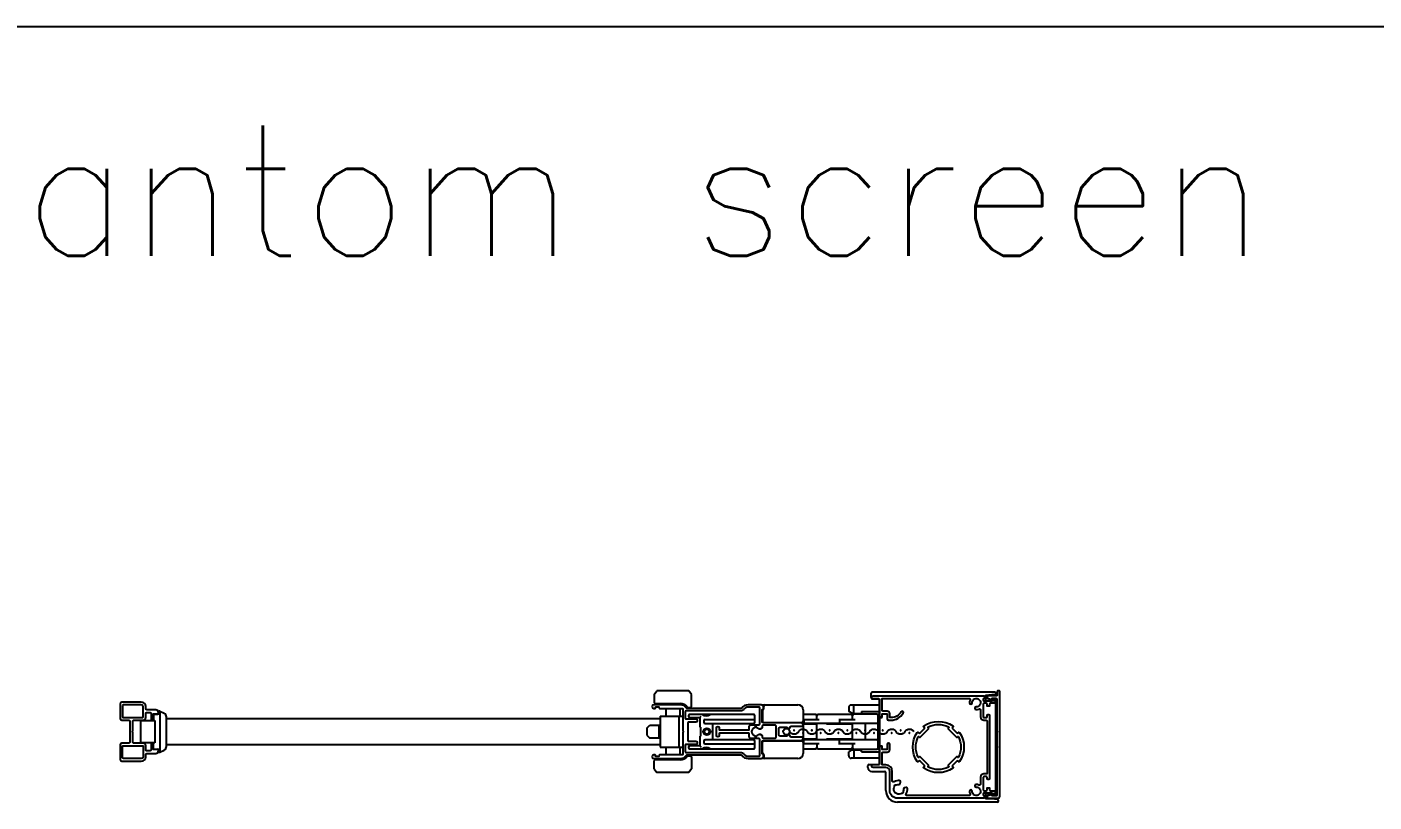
# Model space of a CAD drawing. Header units: inches. Extents: x 1985 to 11287, y 379 to 4336.
# Drawn here: x 7594.97 to 7615.68, y 3456.79 to 3468.71 of the extents above; entities that cross this region are included whole.
import ezdxf

# ---------------------------------------------------------------- set-up
doc = ezdxf.new("R2010")
doc.units = ezdxf.units.IN
doc.header["$MEASUREMENT"] = 0
doc.layers.get('0').update_dxf_attribs({"linetype": 'CONTINUOUS'})
for name, color, linetype in [('detail 99', 30, 'CONTINUOUS'), ('screen 99', 4, 'CONTINUOUS'), ('separation 99', 3, 'CONTINUOUS')]:
    doc.layers.add(name, color=color, linetype=linetype)
doc.styles.get("Standard").update_dxf_attribs({"font": 'txt.shx', "width": 0.8})

# ---------------------------------------------------------------- blocks, each defined once
blk = doc.blocks.new('_Screen01')
for centre in [(5.2, 0.5), (1.73, -0.5)]:
    blk.add_circle(centre, 0.1)
for centre, start, end in [((1.73, -1), 30, 150), ((5.2, 1), 210, 330)]:
    blk.add_arc(centre, 2, start, end)

msp = doc.modelspace()

# ---------------------------------------------------------------- linework, layer by layer
at = {"layer": 'screen 99'}
for p, q in [((7604.614623, 3458.440643), (7604.653993, 3458.499698)), ((7605.146118, 3458.499698), (7604.653993, 3458.499698)), ((7605.185488, 3458.440643), (7605.146118, 3458.499698)), ((7607.96593, 3458.480013), (7609.847816, 3458.480013)), ((7604.614623, 3458.440643), (7604.614623, 3458.314659)), ((7604.626434, 3458.302848), (7605.01226, 3458.302848)), ((7604.791788, 3458.302848), (7604.791788, 3458.283163)), ((7605.008323, 3458.302848), (7605.008323, 3458.283163)), ((7605.185488, 3458.255604), (7605.185488, 3458.440643)), ((7606.264226, 3458.283163), (7606.82328, 3458.283163)), ((7606.299659, 3458.222959), (7606.299659, 3458.263478)), ((7608.076166, 3458.279226), (7607.643096, 3458.279226)), ((7607.682466, 3458.149305), (7607.682466, 3458.279226)), ((7607.946245, 3458.393399), (7607.946245, 3458.460328)), ((7607.96593, 3458.373714), (7608.076166, 3458.373714)), ((7608.076166, 3458.373714), (7608.076166, 3457.365842)), ((7608.076166, 3457.377653), (7608.076166, 3458.361903)), ((7609.706084, 3458.432769), (7609.758676, 3458.432769)), ((7609.706084, 3458.432769), (7609.706084, 3458.350092)), ((7609.706084, 3458.350092), (7609.839942, 3458.350092)), ((7609.849532, 3458.440718), (7609.758676, 3458.432769)), ((7609.859627, 3458.330407), (7609.859627, 3456.936709)), ((7596.913472, 3458.137494), (7596.976464, 3458.137494)), ((7596.913472, 3458.137494), (7596.913472, 3458.039069)), ((7596.996149, 3458.157179), (7596.996149, 3458.172927)), ((7597.012951, 3458.183631), (7597.080161, 3458.152291)), ((7597.015834, 3457.574503), (7597.015834, 3458.165053)), ((7597.114259, 3457.640787), (7597.114259, 3458.098769)), ((7604.705174, 3458.105998), (7604.705174, 3457.633558)), ((7604.705174, 3458.105998), (7605.05163, 3458.105998)), ((7604.791788, 3458.228045), (7604.791788, 3458.105998)), ((7604.992575, 3458.105998), (7604.992575, 3457.633558)), ((7605.008323, 3458.228045), (7605.008323, 3458.105998)), ((7605.13135, 3458.243793), (7605.173677, 3458.243793)), ((7605.138244, 3458.113872), (7605.138244, 3458.105998)), ((7606.142179, 3458.133557), (7605.157929, 3458.133557)), ((7605.157929, 3458.086313), (7605.315409, 3458.086313)), ((7605.315409, 3458.086313), (7605.335375, 3458.105998)), ((7605.315409, 3458.086313), (7605.315409, 3457.936707)), ((7605.394149, 3458.058754), (7606.142179, 3458.058754)), ((7606.161864, 3458.015447), (7606.161864, 3458.113872)), ((7606.279974, 3458.196549), (7606.279974, 3458.031195)), ((7606.90202, 3458.204423), (7606.90202, 3457.535133)), ((7607.091916, 3458.133557), (7606.90202, 3458.133557)), ((7606.910814, 3458.066628), (7606.910814, 3458.015447)), ((7606.910814, 3458.058754), (7607.150971, 3458.058754)), ((7607.111601, 3458.058754), (7607.111601, 3458.113872)), ((7607.643096, 3458.133557), (7607.131286, 3458.133557)), ((7607.461994, 3458.066628), (7607.461994, 3458.015447)), ((7607.461994, 3458.058754), (7607.702151, 3458.058754)), ((7607.603726, 3458.239856), (7607.603726, 3458.180801)), ((7607.662781, 3458.149305), (7607.603726, 3458.180801)), ((7607.662781, 3458.149305), (7607.800576, 3458.149305)), ((7607.662781, 3458.058754), (7607.662781, 3458.117809)), ((7608.036796, 3458.137494), (7607.682466, 3458.137494)), ((7607.69034, 3458.149305), (7607.69034, 3458.137494)), ((7607.749395, 3458.137494), (7607.749395, 3458.149305)), ((7607.800576, 3458.180801), (7608.076166, 3458.180801)), ((7607.800576, 3458.180801), (7607.800576, 3458.149305)), ((7608.056481, 3457.621747), (7608.056481, 3458.117809)), ((7608.092524, 3458.086313), (7608.115536, 3458.086313)), ((7596.716622, 3458.019384), (7596.716622, 3457.720172)), ((7596.736307, 3458.039069), (7596.937094, 3458.039069)), ((7596.937094, 3458.039069), (7596.937094, 3457.700487)), ((7604.504387, 3457.928833), (7604.543757, 3457.968203)), ((7604.681552, 3457.968203), (7604.681552, 3457.771353)), ((7605.331157, 3457.936707), (7605.315409, 3457.936707)), ((7605.331157, 3457.802849), (7605.331157, 3457.936707)), ((7605.374464, 3458.039069), (7605.374464, 3458.015447)), ((7605.394149, 3457.995762), (7606.142179, 3457.995762)), ((7605.512259, 3457.743794), (7605.512259, 3457.995762)), ((7606.299659, 3458.01151), (7606.882335, 3458.01151)), ((7608.036796, 3457.995762), (7606.90202, 3457.995762)), ((7607.111601, 3457.983951), (7606.90202, 3457.983951)), ((7607.111601, 3457.743794), (7607.111601, 3457.995762)), ((7607.261207, 3457.995762), (7607.261207, 3457.983951)), ((7607.662781, 3457.983951), (7607.261207, 3457.983951)), ((7607.662781, 3457.743794), (7607.662781, 3457.995762)), ((7607.859631, 3457.743794), (7607.859631, 3457.995762)), ((7596.937094, 3457.700487), (7596.736307, 3457.700487)), ((7596.913472, 3457.602062), (7596.913472, 3457.700487)), ((7604.504387, 3457.810723), (7604.543757, 3457.771353)), ((7605.315409, 3457.653243), (7605.157929, 3457.653243)), ((7605.315409, 3457.802849), (7605.315409, 3457.653243)), ((7605.315409, 3457.802849), (7605.331157, 3457.802849)), ((7605.315409, 3457.653243), (7605.335375, 3457.633558)), ((7605.374464, 3457.724109), (7605.374464, 3457.700487)), ((7606.142179, 3457.743794), (7605.394149, 3457.743794)), ((7605.394149, 3457.680802), (7606.142179, 3457.680802)), ((7606.161864, 3457.625684), (7606.161864, 3457.724109)), ((7606.279974, 3457.543007), (7606.279974, 3457.708361)), ((7606.299659, 3457.728046), (7606.882335, 3457.728046)), ((7607.111601, 3457.755605), (7606.90202, 3457.755605)), ((7608.036796, 3457.743794), (7606.90202, 3457.743794)), ((7606.910814, 3457.672928), (7606.910814, 3457.724109)), ((7607.150971, 3457.680802), (7606.910814, 3457.680802)), ((7607.111601, 3457.680802), (7607.111601, 3457.625684)), ((7607.662781, 3457.755605), (7607.261207, 3457.755605)), ((7607.261207, 3457.755605), (7607.261207, 3457.743794)), ((7607.461994, 3457.672928), (7607.461994, 3457.724109)), ((7607.702151, 3457.680802), (7607.461994, 3457.680802)), ((7607.662781, 3457.680802), (7607.662781, 3457.621747)), ((7608.092524, 3457.653243), (7608.115536, 3457.653243)), ((7596.913472, 3457.602062), (7596.976464, 3457.602062)), ((7596.996149, 3457.582377), (7596.996149, 3457.566629)), ((7597.012951, 3457.555925), (7597.080161, 3457.587265)), ((7605.01226, 3457.436708), (7604.626434, 3457.436708)), ((7604.705174, 3457.633558), (7605.05163, 3457.633558)), ((7604.791788, 3457.633558), (7604.791788, 3457.511511)), ((7604.791788, 3457.456393), (7604.791788, 3457.436708)), ((7605.008323, 3457.633558), (7605.008323, 3457.511511)), ((7605.008323, 3457.456393), (7605.008323, 3457.436708)), ((7605.13135, 3457.495763), (7605.173677, 3457.495763)), ((7605.138244, 3457.633558), (7605.138244, 3457.625684)), ((7605.157929, 3457.605999), (7606.142179, 3457.605999)), ((7605.185488, 3457.483952), (7605.185488, 3457.298913)), ((7606.82328, 3457.456393), (7606.264226, 3457.456393)), ((7606.299659, 3457.516597), (7606.299659, 3457.476078)), ((7606.90202, 3457.605999), (7607.091916, 3457.605999)), ((7607.131286, 3457.605999), (7607.643096, 3457.605999)), ((7607.662781, 3457.590251), (7607.603726, 3457.558755)), ((7607.603726, 3457.4997), (7607.603726, 3457.558755)), ((7608.076166, 3457.46033), (7607.643096, 3457.46033)), ((7607.662781, 3457.590251), (7607.800576, 3457.590251)), ((7607.682466, 3457.602062), (7608.036796, 3457.602062)), ((7607.682466, 3457.590251), (7607.682466, 3457.46033)), ((7607.69034, 3457.602062), (7607.69034, 3457.590251)), ((7607.749395, 3457.590251), (7607.749395, 3457.602062)), ((7607.800576, 3457.558755), (7607.800576, 3457.590251)), ((7607.800576, 3457.558755), (7608.076166, 3457.558755)), ((7604.614623, 3457.298913), (7604.614623, 3457.424897)), ((7604.614623, 3457.298913), (7604.653993, 3457.239858)), ((7605.146118, 3457.239858), (7604.653993, 3457.239858)), ((7605.185488, 3457.298913), (7605.146118, 3457.239858)), ((7607.899001, 3457.318598), (7607.899001, 3457.346157)), ((7607.918686, 3457.365842), (7608.076166, 3457.365842)), ((7607.958056, 3457.259543), (7608.154906, 3457.259543)), ((7608.174591, 3456.964268), (7608.174591, 3457.239858)), ((7609.706084, 3456.917024), (7609.706084, 3456.834347)), ((7609.706084, 3456.917024), (7609.839942, 3456.917024)), ((7609.798046, 3456.834347), (7609.706084, 3456.834347)), ((7609.888902, 3456.826398), (7609.798046, 3456.834347)), ((7609.887186, 3456.787103), (7608.351756, 3456.787103))]:
    msp.add_line(p, q, dxfattribs=at)
for points in [[(7609.898997, 3456.846158, 0.414213562), (7609.926556, 3456.873717), (7609.926556, 3458.487887, 0.414213562), (7609.914745, 3458.499698), (7609.898997, 3458.499698, 0.414213562), (7609.887186, 3458.487887), (7609.887186, 3458.432769, -0.414213562), (7609.875375, 3458.420958), (7609.749391, 3458.420958, 0.855700792), (7609.743379, 3458.382529), (7609.79423, 3458.366216, 0.50834698), (7609.804509, 3458.373714), (7609.804509, 3458.377651, -0.414213562), (7609.812383, 3458.385525), (7609.867501, 3458.385525, -0.414213562), (7609.879312, 3458.373714), (7609.879312, 3457.887636, 0.131652498), (7609.880367, 3457.883699), (7609.886132, 3457.873715, -0.267949192), (7609.886132, 3457.865841), (7609.880367, 3457.855857, 0.131652498), (7609.879312, 3457.85192), (7609.879312, 3457.651416, 0.131652498), (7609.880367, 3457.647479), (7609.886132, 3457.637495, -0.267949192), (7609.886132, 3457.629621), (7609.880367, 3457.619637, 0.131652498), (7609.879312, 3457.6157), (7609.879312, 3456.893402, -0.414213562), (7609.867501, 3456.881591), (7609.812383, 3456.881591, -0.414213562), (7609.804509, 3456.889465), (7609.804509, 3456.893402, 0.50834698), (7609.79423, 3456.9009), (7609.743379, 3456.884587, 0.855700792), (7609.749391, 3456.846158)], [(7596.728433, 3458.283163), (7596.452843, 3458.283163, 0.414213562), (7596.441032, 3458.271352), (7596.441032, 3458.098124, 0.414213562), (7596.452843, 3458.086313), (7596.744181, 3458.086313, 0.414213562), (7596.755992, 3458.098124), (7596.755992, 3458.255604, 0.414213562)], [(7606.54769, 3457.802849, -0.414213562), (7606.528005, 3457.822534), (7606.528005, 3457.917022, -0.414213562), (7606.54769, 3457.936707), (7606.655567, 3457.936707, -0.323907171), (7606.666786, 3457.928587, 0.852497554), (7606.70517, 3457.934738), (7606.70517, 3457.940644, -0.414213562), (7606.716981, 3457.952455), (7606.890209, 3457.952455, 0.414213562), (7606.90202, 3457.964266), (7606.90202, 3457.976077, 0.414213562), (7606.874461, 3458.003636), (7606.291785, 3458.003636, -0.414213562), (7606.2721, 3458.023321), (7606.2721, 3458.204753, -0.365977382), (7606.281943, 3458.216399, 0.365977382), (7606.291785, 3458.228045), (7606.291785, 3458.255604, 0.414213562), (7606.264226, 3458.283163), (7606.055565, 3458.283163, 0.245392684), (7605.958638, 3458.232544, -0.245392684), (7605.942483, 3458.224108), (7605.125342, 3458.224108, -0.245392684), (7605.109187, 3458.232544, 0.245392684), (7605.01226, 3458.283163), (7604.606749, 3458.283163, 1), (7604.606749, 3458.228045), (7604.626434, 3458.228045, 0.414213562), (7604.634308, 3458.235919), (7604.634308, 3458.243793, -0.414213562), (7604.642182, 3458.251667), (7604.677615, 3458.251667, -0.414213562), (7604.685489, 3458.243793), (7604.685489, 3458.235919, 0.414213562), (7604.693363, 3458.228045), (7605.039819, 3458.228045, -0.414213562), (7605.05163, 3458.216234), (7605.05163, 3457.887636, 0.131652498), (7605.052685, 3457.883699), (7605.058449, 3457.873715, -0.267949192), (7605.058449, 3457.865841), (7605.052685, 3457.855857, 0.131652498), (7605.05163, 3457.85192), (7605.05163, 3457.523322, -0.414213562), (7605.039819, 3457.511511), (7604.693363, 3457.511511, 0.414213562), (7604.685489, 3457.503637), (7604.685489, 3457.495763, -0.414213562), (7604.677615, 3457.487889), (7604.642182, 3457.487889, -0.414213562), (7604.634308, 3457.495763), (7604.634308, 3457.503637, 0.414213562), (7604.626434, 3457.511511), (7604.606749, 3457.511511, 1), (7604.606749, 3457.456393), (7605.01226, 3457.456393, 0.245392684), (7605.109187, 3457.507011, -0.245392684), (7605.125342, 3457.515448), (7605.942483, 3457.515448, -0.245392684), (7605.958638, 3457.507011, 0.245392684), (7606.055565, 3457.456393), (7606.264226, 3457.456393, 0.414213562), (7606.291785, 3457.483952), (7606.291785, 3457.511511, 0.365977382), (7606.281943, 3457.523157, -0.365977382), (7606.2721, 3457.534803), (7606.2721, 3457.716235, -0.414213562), (7606.291785, 3457.73592), (7606.874461, 3457.73592, 0.414213562), (7606.90202, 3457.763479), (7606.90202, 3457.77529, 0.414213562), (7606.890209, 3457.787101), (7606.716981, 3457.787101, -0.414213562), (7606.70517, 3457.798912), (7606.70517, 3457.804817, 0.852497554), (7606.666786, 3457.810969, -0.323907171), (7606.655567, 3457.802849)], [(7606.236667, 3458.235919, 0.414213562), (7606.224856, 3458.24773), (7606.055565, 3458.24773, 0.245392684), (7605.987716, 3458.212297, -0.245392684), (7605.942483, 3458.188675), (7605.102811, 3458.188675, 0.414213562), (7605.091, 3458.176864), (7605.091, 3458.07647, 0.414213562), (7605.102811, 3458.064659), (7605.252417, 3458.064659, -0.414213562), (7605.272102, 3458.044974), (7605.272102, 3458.0371, -0.414213562), (7605.252417, 3458.017415), (7605.142181, 3458.017415, 0.414213562), (7605.13037, 3458.005604), (7605.13037, 3457.733951, 0.414213562), (7605.142181, 3457.72214), (7605.252417, 3457.72214, -0.414213562), (7605.272102, 3457.702455), (7605.272102, 3457.694581, -0.414213562), (7605.252417, 3457.674896), (7605.102811, 3457.674896, 0.414213562), (7605.091, 3457.663085), (7605.091, 3457.562692, 0.414213562), (7605.102811, 3457.550881), (7605.942483, 3457.550881, -0.245392684), (7605.987716, 3457.527259, 0.245392684), (7606.055565, 3457.491826), (7606.224856, 3457.491826, 0.414213562), (7606.236667, 3457.503637), (7606.236667, 3457.751668, 0.414213562), (7606.224856, 3457.763479), (7606.094935, 3457.763479, -0.414213562), (7606.07525, 3457.783164), (7606.07525, 3457.832376, 0.414213562), (7606.063439, 3457.844187), (7605.622495, 3457.844187, 0.414213562), (7605.610684, 3457.832376), (7605.610684, 3457.810723, -1), (7605.571314, 3457.810723), (7605.571314, 3457.928833, -1), (7605.610684, 3457.928833), (7605.610684, 3457.907179, 0.414213562), (7605.622495, 3457.895368), (7606.063439, 3457.895368, 0.414213562), (7606.07525, 3457.907179), (7606.07525, 3457.956392, -0.414213562), (7606.094935, 3457.976077), (7606.224856, 3457.976077, 0.414213562), (7606.236667, 3457.987888)], [(7606.192735, 3457.809739, 0.125502335), (7606.21916, 3457.826199, -0.345430296), (7606.243216, 3457.829628), (7606.266195, 3457.816362, -0.267949192), (7606.2721, 3457.806133), (7606.2721, 3457.783164, 0.414213562), (7606.283911, 3457.771353), (7606.476824, 3457.771353, 0.414213562), (7606.488635, 3457.783164), (7606.488635, 3457.956392, 0.414213562), (7606.476824, 3457.968203), (7606.283911, 3457.968203, 0.414213562), (7606.2721, 3457.956392), (7606.2721, 3457.933423, -0.267949192), (7606.266195, 3457.923194), (7606.242845, 3457.909713, -0.34688676), (7606.219386, 3457.91312, 0.126823654), (7606.192735, 3457.929817, 0.774596669), (7606.154615, 3457.929817, 0.731722677), (7606.154615, 3457.809739, 0.774596669)], [(7609.20357, 3457.308345, -0.308651193), (7608.759783, 3457.308345, -0.470000501), (7608.758088, 3457.326454), (7608.765926, 3457.334291, 0.414213562), (7608.765926, 3457.350994), (7608.699113, 3457.417807, 0.414213562), (7608.682409, 3457.417807), (7608.674572, 3457.40997, -0.470000501), (7608.656464, 3457.411665, -0.308651193), (7608.656464, 3457.855451, -0.470000501), (7608.674572, 3457.857146), (7608.682409, 3457.849309, 0.414213562), (7608.699113, 3457.849309), (7608.765926, 3457.916122, 0.414213562), (7608.765926, 3457.932825), (7608.758088, 3457.940662, -0.470000501), (7608.759783, 3457.95877, -0.308651193), (7609.20357, 3457.95877, -0.470000501), (7609.205264, 3457.940662), (7609.197427, 3457.932825, 0.414213562), (7609.197427, 3457.916122), (7609.26424, 3457.849309, 0.414213562), (7609.280943, 3457.849309), (7609.288781, 3457.857146, -0.470000501), (7609.306889, 3457.855451, -0.308651193), (7609.306889, 3457.411665, -0.470000501), (7609.288781, 3457.40997), (7609.280943, 3457.417807, 0.414213562), (7609.26424, 3457.417807), (7609.197427, 3457.350994, 0.414213562), (7609.197427, 3457.334291), (7609.205264, 3457.326454, -0.470000501)], [(7608.825994, 3457.32405, -0.511162443), (7608.823965, 3457.336652), (7608.829955, 3457.342643, 0.414213562), (7608.829955, 3457.353778), (7608.701897, 3457.481836, 0.414213562), (7608.690761, 3457.481836), (7608.684771, 3457.475846, -0.511162443), (7608.672169, 3457.477876, -0.23733328), (7608.672169, 3457.78924, -0.511162443), (7608.684771, 3457.791269), (7608.690761, 3457.785279, 0.414213562), (7608.701897, 3457.785279), (7608.829955, 3457.913338, 0.414213562), (7608.829955, 3457.924473), (7608.823965, 3457.930463, -0.511162443), (7608.825994, 3457.943065, -0.23733328), (7609.137358, 3457.943065, -0.511162443), (7609.139388, 3457.930463), (7609.133398, 3457.924473, 0.414213562), (7609.133398, 3457.913338), (7609.261456, 3457.785279, 0.414213562), (7609.272592, 3457.785279), (7609.278582, 3457.791269, -0.511162443), (7609.291184, 3457.78924, -0.23733328), (7609.291184, 3457.477876, -0.511162443), (7609.278582, 3457.475846), (7609.272592, 3457.481836, 0.414213562), (7609.261456, 3457.481836), (7609.133398, 3457.353778, 0.414213562), (7609.133398, 3457.342643), (7609.139388, 3457.336652, -0.511162443), (7609.137358, 3457.32405, -0.23733328)], [(7596.728433, 3457.456393), (7596.452843, 3457.456393, -0.414213562), (7596.441032, 3457.468204), (7596.441032, 3457.641432, -0.414213562), (7596.452843, 3457.653243), (7596.744181, 3457.653243, -0.414213562), (7596.755992, 3457.641432), (7596.755992, 3457.483952, -0.414213562)]]:
    msp.add_lwpolyline(points, format="xyb", close=True, dxfattribs=at)
for points in [[(7596.815047, 3458.165053), (7596.866228, 3458.165053, -0.414213562), (7596.878039, 3458.153242), (7596.878039, 3458.054817, 0.414213562), (7596.885913, 3458.046943), (7596.905598, 3458.046943, 0.414213562), (7596.913472, 3458.054817), (7596.913472, 3458.133557, -0.414213562), (7596.925283, 3458.145368), (7596.980401, 3458.145368, 0.414213562), (7596.992212, 3458.157179), (7596.992212, 3458.165053, 0.414213562), (7596.952842, 3458.204423), (7596.815047, 3458.204423, -0.414213562), (7596.795362, 3458.224108), (7596.795362, 3458.255604, 0.414213562), (7596.728433, 3458.322533), (7596.429221, 3458.322533, 0.414213562), (7596.401662, 3458.294974), (7596.401662, 3458.074502, 0.414213562), (7596.429221, 3458.046943), (7596.539457, 3458.046943, -0.414213562), (7596.551268, 3458.035132), (7596.551268, 3457.704424, -0.414213562), (7596.539457, 3457.692613), (7596.429221, 3457.692613, 0.414213562), (7596.401662, 3457.665054), (7596.401662, 3457.444582, 0.414213562), (7596.429221, 3457.417023), (7596.728433, 3457.417023, 0.414213562), (7596.795362, 3457.483952), (7596.795362, 3457.515448, -0.414213562), (7596.815047, 3457.535133), (7596.952842, 3457.535133, 0.414213562), (7596.992212, 3457.574503), (7596.992212, 3457.582377, 0.414213562), (7596.980401, 3457.594188), (7596.925283, 3457.594188, -0.414213562), (7596.913472, 3457.605999), (7596.913472, 3457.684739, 0.414213562), (7596.905598, 3457.692613), (7596.885913, 3457.692613, 0.414213562), (7596.878039, 3457.684739), (7596.878039, 3457.586314, -0.414213562), (7596.866228, 3457.574503), (7596.807173, 3457.574503, -0.414213562), (7596.795362, 3457.586314), (7596.795362, 3457.653243, 0.414213562), (7596.755992, 3457.692613), (7596.610323, 3457.692613, -0.414213562), (7596.598512, 3457.704424), (7596.598512, 3457.85192, 0.131652498), (7596.597457, 3457.855857), (7596.591693, 3457.865841, -0.267949192), (7596.591693, 3457.873715), (7596.597457, 3457.883699, 0.131652498), (7596.598512, 3457.887636), (7596.598512, 3458.035132, -0.414213562), (7596.610323, 3458.046943), (7596.755992, 3458.046943, 0.414213562), (7596.795362, 3458.086313), (7596.795362, 3458.153242, -0.414213562), (7596.807173, 3458.165053), (7596.866228, 3458.165053)], [(7608.092524, 3458.086313), (7608.077221, 3458.112817, -0.131652498), (7608.076166, 3458.116754), (7608.076166, 3458.361903, 0.414213562), (7608.064355, 3458.373714), (7607.977741, 3458.373714, -0.414213562), (7607.958056, 3458.393399), (7607.958056, 3458.401273, -0.414213562), (7607.977741, 3458.420958), (7609.678525, 3458.420958, -0.939220534), (7609.680986, 3458.381742, 0.377964473), (7609.670651, 3458.370024), (7609.670651, 3458.354029, 0.414213562), (7609.682462, 3458.342218), (7609.804509, 3458.342218, 0.414213562), (7609.812383, 3458.350092), (7609.812383, 3458.36584, -0.414213562), (7609.820257, 3458.373714), (7609.828131, 3458.373714, -0.414213562), (7609.867501, 3458.334344), (7609.867501, 3458.318596, -0.414213562), (7609.85569, 3458.306785), (7609.780887, 3458.306785, 0.414213562), (7609.769076, 3458.294974), (7609.769076, 3458.271352, -0.414213562), (7609.757265, 3458.259541), (7609.741517, 3458.259541, -0.414213562), (7609.729706, 3458.271352), (7609.729706, 3458.294974, 0.414213562), (7609.717895, 3458.306785), (7609.682462, 3458.306785, 0.414213562), (7609.670651, 3458.294974), (7609.670651, 3458.098124, 0.414213562), (7609.682462, 3458.086313), (7609.717895, 3458.086313, 0.414213562), (7609.729706, 3458.098124), (7609.729706, 3458.121746, -0.414213562), (7609.741517, 3458.133557), (7609.757265, 3458.133557, -0.414213562), (7609.769076, 3458.121746), (7609.769076, 3457.14537, -0.414213562), (7609.757265, 3457.133559), (7609.741517, 3457.133559, -0.414213562), (7609.729706, 3457.14537), (7609.729706, 3457.168992, 0.414213562), (7609.717895, 3457.180803), (7609.682462, 3457.180803, 0.414213562), (7609.670651, 3457.168992), (7609.670651, 3456.972142, 0.414213562), (7609.682462, 3456.960331), (7609.717895, 3456.960331, 0.414213562), (7609.729706, 3456.972142), (7609.729706, 3456.995764, -0.414213562), (7609.741517, 3457.007575), (7609.757265, 3457.007575, -0.414213562), (7609.769076, 3456.995764), (7609.769076, 3456.972142, 0.414213562), (7609.780887, 3456.960331), (7609.85569, 3456.960331, -0.414213562), (7609.867501, 3456.94852), (7609.867501, 3456.932772, -0.414213562), (7609.828131, 3456.893402), (7609.820257, 3456.893402, -0.414213562), (7609.812383, 3456.901276), (7609.812383, 3456.917024, 0.414213562), (7609.804509, 3456.924898), (7609.682462, 3456.924898, 0.414213562), (7609.670651, 3456.913087), (7609.670651, 3456.897092, 0.377964473), (7609.680986, 3456.885374, -0.939220534), (7609.678525, 3456.846158), (7608.351756, 3456.846158, -0.414213562), (7608.233646, 3456.964268), (7608.233646, 3457.259543, 0.414213562), (7608.174591, 3457.318598), (7607.977741, 3457.318598, -0.414213562), (7607.958056, 3457.338283), (7607.958056, 3457.346157, -0.414213562), (7607.977741, 3457.365842), (7608.064355, 3457.365842, 0.414213562), (7608.076166, 3457.377653), (7608.076166, 3457.622802, -0.131652498), (7608.077221, 3457.626739), (7608.092524, 3457.653243)], [(7608.115536, 3458.086313), (7608.115536, 3458.133557, -0.414213562), (7608.127347, 3458.145368), (7608.182465, 3458.145368, -0.414213562), (7608.194276, 3458.133557), (7608.194276, 3458.066628, 0.414213562), (7608.213961, 3458.046943), (7608.253331, 3458.046943, 0.267949192), (7608.440856, 3458.15521, 1), (7608.406761, 3458.174895, -0.267949192), (7608.253331, 3458.086313), (7608.245457, 3458.086313, -0.414213562), (7608.233646, 3458.098124), (7608.233646, 3458.145368, 0.414213562), (7608.194276, 3458.184738), (7608.127347, 3458.184738, -0.414213562), (7608.115536, 3458.196549), (7608.115536, 3458.369777, -0.414213562), (7608.127347, 3458.381588), (7609.449688, 3458.381588, -0.533909272), (7609.467889, 3458.354404, 0.104861434), (7609.46006, 3458.311833, 1), (7609.499416, 3458.312899, -2.509845705), (7609.562593, 3458.249722, 1), (7609.561526, 3458.210367, 0.104861434), (7609.604097, 3458.218195, -0.533909272), (7609.631281, 3458.199995), (7609.631281, 3458.098124, 0.414213562), (7609.682462, 3458.046943), (7609.717895, 3458.046943, -0.414213562), (7609.729706, 3458.035132), (7609.729706, 3457.231984, -0.414213562), (7609.717895, 3457.220173), (7609.682462, 3457.220173, 0.414213562)], [(7609.682462, 3457.220173, 0.414213562), (7609.631281, 3457.168992), (7609.631281, 3457.067121, -0.533909272), (7609.604097, 3457.04892, 0.104861434), (7609.561526, 3457.056749, 1), (7609.562593, 3457.017394, -2.509845705), (7609.499416, 3456.954217, 1), (7609.46006, 3456.955283, 0.104861434), (7609.467889, 3456.912712, -0.533909272), (7609.449688, 3456.885528), (7608.503257, 3456.885528, -0.582317023), (7608.486358, 3456.915308, 0.158043159), (7608.504775, 3456.995787, 0.465926262), (7608.480073, 3457.013061), (7608.460707, 3457.007872, 0.353997292), (7608.446144, 3456.987836, -0.121062731), (7608.439436, 3456.952771, 0.159587181), (7608.438048, 3456.940596, -0.538815906), (7608.414798, 3456.917346, 0.159587181), (7608.402623, 3456.915959, -0.695482376), (7608.303447, 3457.015135, 0.159587181), (7608.304835, 3457.02731, -0.538815906), (7608.328085, 3457.05056, 0.159587181), (7608.34026, 3457.051947, -0.121062731), (7608.375324, 3457.058655, 0.353997292), (7608.39536, 3457.073219), (7608.400549, 3457.092584, 0.465926262), (7608.383275, 3457.117287, 0.158043159), (7608.302796, 3457.098869, -0.582317023), (7608.273016, 3457.115769), (7608.273016, 3457.259543, 0.414213562), (7608.174591, 3457.357968), (7608.127347, 3457.357968, -0.414213562), (7608.115536, 3457.369779), (7608.115536, 3457.543007, -0.414213562), (7608.127347, 3457.554818), (7608.194276, 3457.554818, 0.414213562), (7608.233646, 3457.594188), (7608.233646, 3457.672928, 1), (7608.194276, 3457.672928), (7608.194276, 3457.605999, -0.414213562), (7608.182465, 3457.594188), (7608.127347, 3457.594188, -0.414213562), (7608.115536, 3457.605999), (7608.115536, 3457.653243, -0.414213562)]]:
    msp.add_lwpolyline(points, format="xyb", dxfattribs=at)
for points in [[(7604.705174, 3458.066628), (7597.114259, 3458.066628)], [(7604.504387, 3457.810723), (7604.504387, 3457.928833)], [(7604.543757, 3457.968203), (7604.705174, 3457.968203)], [(7597.114259, 3457.672928), (7604.705174, 3457.672928)], [(7604.705174, 3457.771353), (7604.543757, 3457.771353)]]:
    msp.add_lwpolyline(points, dxfattribs=at)
for centre, radius in [((7605.421708, 3457.869778), 0.055118), ((7605.421708, 3457.869778), 0.03937), ((7606.646115, 3457.869778), 0.049213)]:
    msp.add_circle(centre, radius, dxfattribs=at)
for centre, radius, start, end in [((7607.96593, 3458.460328), 0.019685, 90, 180), ((7609.847816, 3458.460328), 0.019685, 275, 90), ((7604.626434, 3458.314659), 0.011811, 180, 270), ((7605.01226, 3458.165053), 0.137795, 37.2477809, 90), ((7606.319344, 3458.263478), 0.019685, 90, 180), ((7606.82328, 3458.204423), 0.07874, 0, 90), ((7607.643096, 3458.239856), 0.03937, 90, 180), ((7607.96593, 3458.393399), 0.019685, 180, 270), ((7609.839942, 3458.330407), 0.019685, 0, 90), ((7596.976464, 3458.157179), 0.019685, 270, 0), ((7597.00796, 3458.172927), 0.011811, 65, 180), ((7597.055204, 3458.098769), 0.059055, 0, 65), ((7605.13135, 3458.255604), 0.011811, 217.2477809, 270), ((7605.157929, 3458.113872), 0.019685, 90, 180), ((7605.157929, 3458.105998), 0.019685, 180, 270), ((7605.173677, 3458.255604), 0.011811, 270, 0), ((7605.413834, 3458.212297), 0.098425, 233.1301024, 306.8698976), ((7605.394149, 3458.039069), 0.019685, 90, 180), ((7606.142179, 3458.113872), 0.019685, 0, 90), ((7606.142179, 3458.039069), 0.019685, 0, 90), ((7606.307533, 3458.196549), 0.027559, 106.6015495, 180), ((7607.091916, 3458.113872), 0.019685, 0, 90), ((7607.131286, 3458.113872), 0.019685, 90, 180), ((7607.643096, 3458.113872), 0.019685, 0, 90), ((7607.682466, 3458.117809), 0.019685, 90, 180), ((7608.036796, 3458.117809), 0.019685, 0, 90), ((7596.736307, 3458.019384), 0.019685, 90, 180), ((7605.394149, 3458.015447), 0.019685, 180, 270), ((7606.142179, 3458.015447), 0.019685, 270, 0), ((7606.299659, 3458.031195), 0.019685, 180, 270), ((7606.882335, 3458.031195), 0.019685, 270, 0), ((7608.036796, 3458.015447), 0.019685, 270, 0), ((7596.736307, 3457.720172), 0.019685, 180, 270), ((7597.055204, 3457.640787), 0.059055, 295, 0), ((7605.157929, 3457.633558), 0.019685, 90, 180), ((7605.394149, 3457.724109), 0.019685, 90, 180), ((7605.394149, 3457.700487), 0.019685, 180, 270), ((7606.142179, 3457.724109), 0.019685, 0, 90), ((7606.142179, 3457.700487), 0.019685, 270, 0), ((7606.299659, 3457.708361), 0.019685, 90, 180), ((7606.882335, 3457.708361), 0.019685, 0, 90), ((7608.036796, 3457.724109), 0.019685, 0, 90), ((7596.976464, 3457.582377), 0.019685, 0, 90), ((7597.00796, 3457.566629), 0.011811, 180, 295), ((7604.626434, 3457.424897), 0.011811, 90, 180), ((7605.01226, 3457.574503), 0.137795, 270, 322.7522191), ((7605.13135, 3457.483952), 0.011811, 90, 142.7522191), ((7605.157929, 3457.625684), 0.019685, 180, 270), ((7605.173677, 3457.483952), 0.011811, 0, 90), ((7605.413834, 3457.527259), 0.098425, 53.1301024, 126.8698976), ((7606.142179, 3457.625684), 0.019685, 270, 0), ((7606.307533, 3457.543007), 0.027559, 180, 253.3984505), ((7606.319344, 3457.476078), 0.019685, 180, 270), ((7606.82328, 3457.535133), 0.07874, 270, 0), ((7607.091916, 3457.625684), 0.019685, 270, 0), ((7607.131286, 3457.625684), 0.019685, 180, 270), ((7607.643096, 3457.4997), 0.03937, 180, 270), ((7607.643096, 3457.625684), 0.019685, 270, 0), ((7607.682466, 3457.621747), 0.019685, 180, 270), ((7608.036796, 3457.621747), 0.019685, 270, 0), ((7607.918686, 3457.346157), 0.019685, 90, 180), ((7607.958056, 3457.318598), 0.059055, 180, 270), ((7608.154906, 3457.239858), 0.019685, 0, 90), ((7608.351756, 3456.964268), 0.177165, 180, 270), ((7609.839942, 3456.936709), 0.019685, 270, 0), ((7609.887186, 3456.806788), 0.019685, 270, 85)]:
    msp.add_arc(centre, radius, start, end, dxfattribs=at)
at = {"layer": 'screen 99', "extrusion": (0, 0, -1)}
for centre, major_axis, ratio, start_param, end_param in [((7597.022036, 3458.165053), (0, 0.014342), 0.432412463, -1.570796327, 0), ((7606.894008, 3458.015447), (0, -0.019685), 0.853763131, 4.71238898, 6.283185307), ((7607.445188, 3458.015447), (0, -0.019685), 0.853763131, 4.71238898, 6.283185307)]:
    msp.add_ellipse(centre, major_axis=major_axis, ratio=ratio, start_param=start_param, end_param=end_param, dxfattribs=at)
at = {"layer": 'screen 99'}
for centre, major_axis, ratio, start_param, end_param in [((7606.894008, 3457.724109), (0, 0.019685), 0.853763131, 4.71238898, 6.283185307), ((7607.445188, 3457.724109), (0, 0.019685), 0.853763131, 4.71238898, 6.283185307), ((7597.022036, 3457.574503), (0, 0.014342), 0.432412463, 1.570796327, 3.141592654)]:
    msp.add_ellipse(centre, major_axis=major_axis, ratio=ratio, start_param=start_param, end_param=end_param, dxfattribs=at)
at = {"layer": 'separation 99'}
msp.add_line((7625.276756, 3468.707265), (7484.325689, 3468.707265), dxfattribs=at)

# ---------------------------------------------------------------- block references
at = {"layer": 'screen 99', "xscale": -0.0393699999999626, "yscale": 0.0393699999999626, "zscale": 0.03937}
for p in [(7606.968091, 3457.869778), (7607.240854, 3457.869778), (7607.513618, 3457.869778), (7607.786381, 3457.869778), (7608.059144, 3457.869778), (7608.331908, 3457.869778), (7608.604671, 3457.869778)]:
    msp.add_blockref('_Screen01', p, dxfattribs=at)

# ---------------------------------------------------------------- texts
at = {"layer": 'detail 99'}
msp.add_text('Phantom screen', height=2, dxfattribs=at).set_placement((7591.482192, 3465.189361))

doc.saveas('drawing.dxf')
